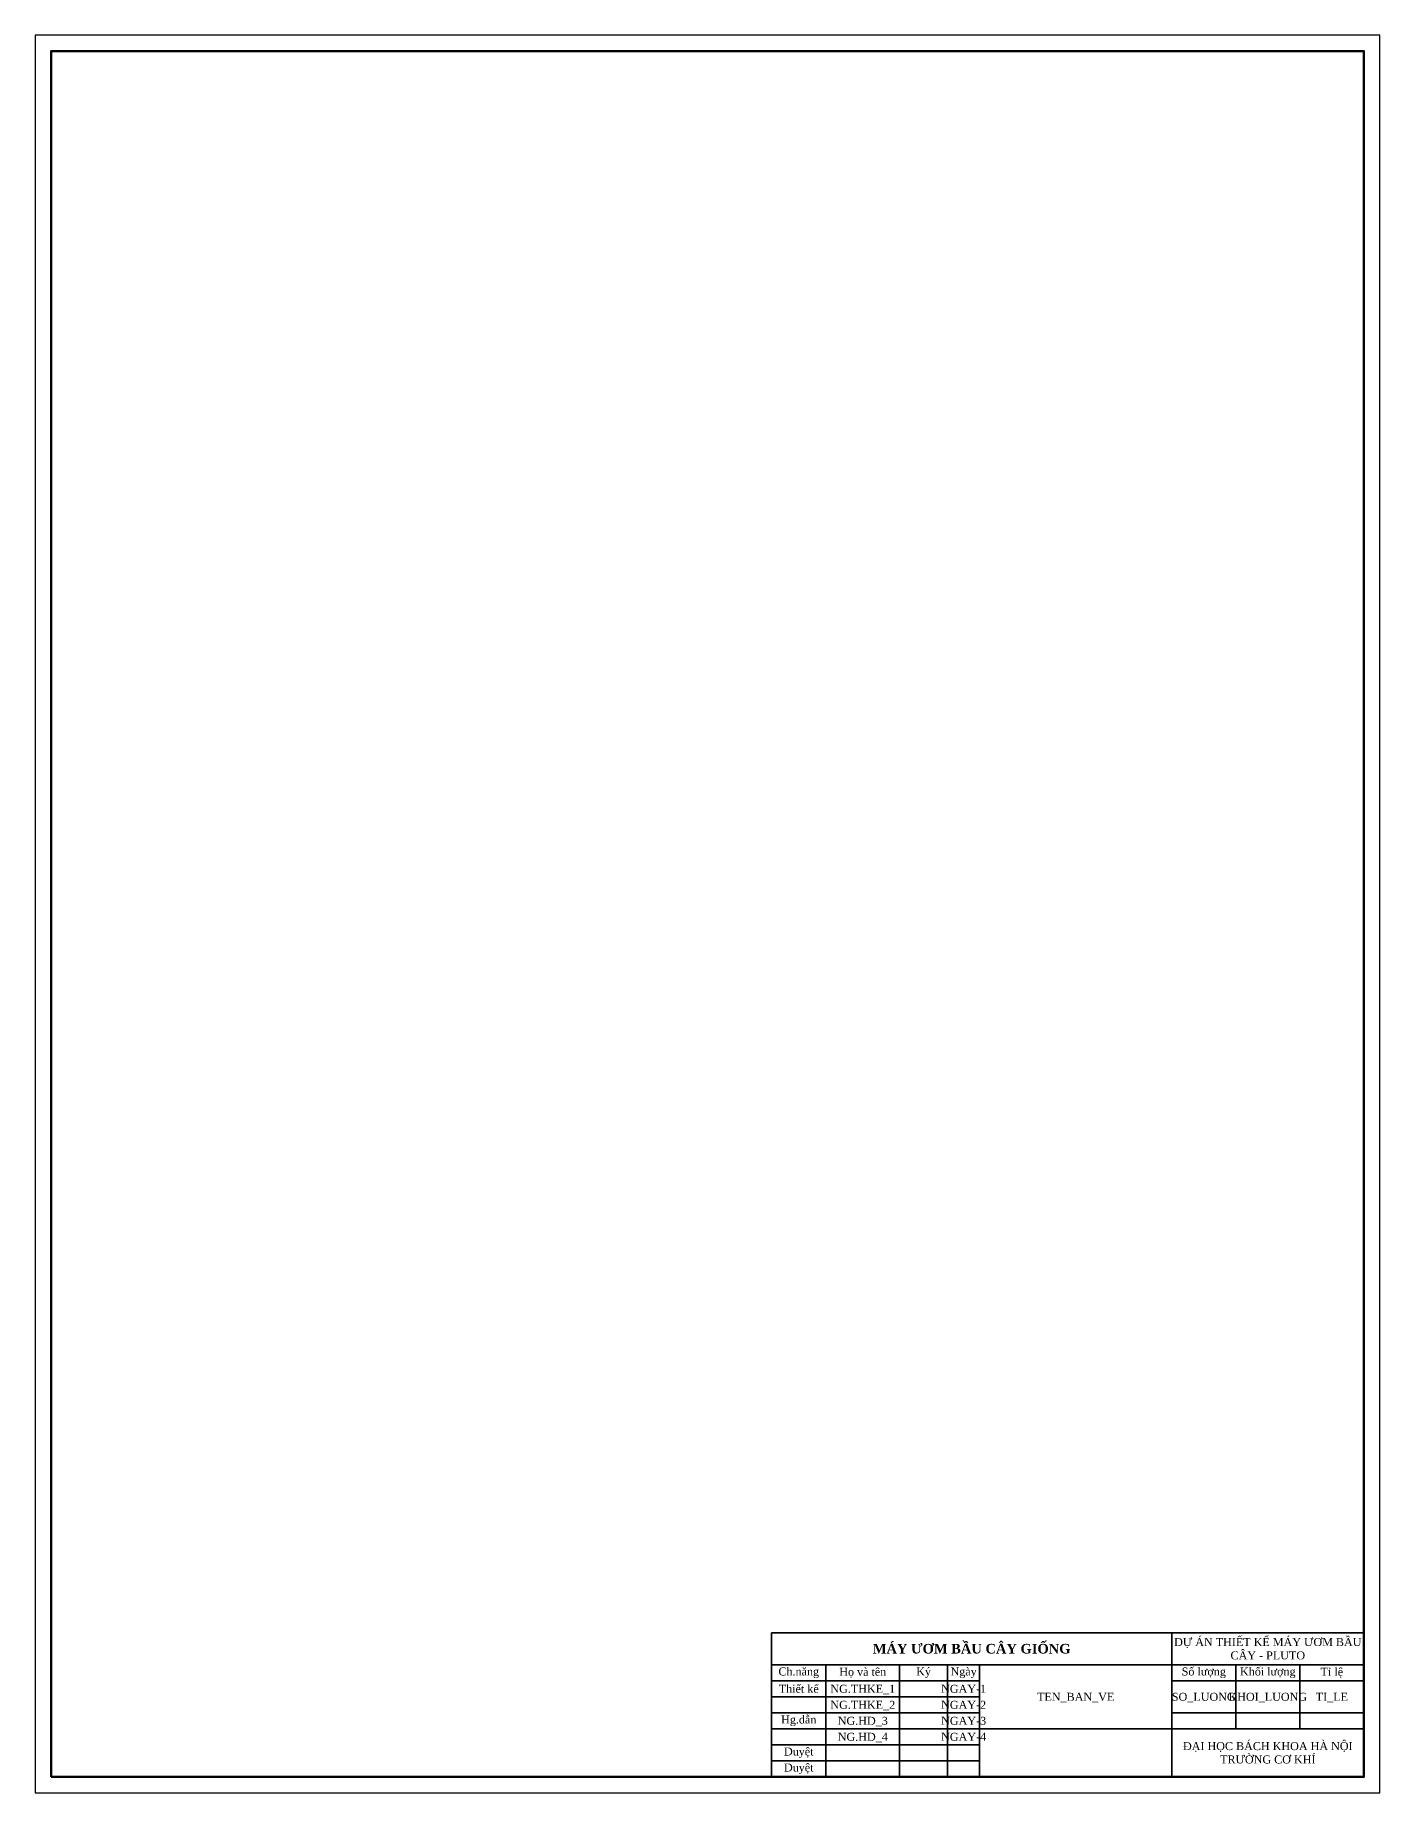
# Model space of a CAD drawing. Header units: millimetres. Extents: x -2719 to 4970, y -1200 to 2761.
# Drawn here: x 2950 to 3370, y -1200 to -652 of the extents above; entities that cross this region are included whole.
import ezdxf
from ezdxf.enums import TextEntityAlignment as Align

# ---------------------------------------------------------------- set-up
doc = ezdxf.new("R2010")
doc.units = ezdxf.units.MM
doc.header["$LTSCALE"] = 5
doc.header["$MEASUREMENT"] = 0
doc.layers.add('LIENDAM', color=3, linetype='Continuous', lineweight=50)
doc.layers.add('net dam', color=7, linetype='Continuous', lineweight=35)
doc.styles.get("Standard").update_dxf_attribs({"font": 'times.ttf', "height": 2.5})

msp = doc.modelspace()

# ---------------------------------------------------------------- linework, layer by layer
at = {"layer": 'Defpoints'}
msp.add_lwpolyline([(2950, -1200.5), (3370, -1200.5), (3370, -651.5), (2950, -651.5)], close=True, dxfattribs=at)
at = {"layer": 'LIENDAM'}
msp.add_lwpolyline([(2955, -1195.5), (3365, -1195.5), (3365, -656.5), (2955, -656.5)], close=True, dxfattribs=at)
at = {"layer": 'net dam'}
for p, q in [((3180, -1195.5), (3180, -1150.5)), ((3180, -1150.5), (3365, -1150.5)), ((3305, -1195.5), (3305, -1150.5)), ((3365, -1150.5), (3365, -1195.5)), ((3180, -1160.5), (3365, -1160.5)), ((3197, -1195.5), (3197, -1160.5)), ((3220, -1195.5), (3220, -1160.5)), ((3235, -1195.5), (3235, -1160.5)), ((3245, -1195.5), (3245, -1160.5)), ((3325, -1160.5), (3325, -1180.5)), ((3345, -1160.5), (3345, -1180.5)), ((3180, -1165.5), (3245, -1165.5)), ((3305, -1165.5), (3365, -1165.5)), ((3180, -1170.5), (3245, -1170.5)), ((3180, -1175.5), (3245, -1175.5)), ((3305, -1175.5), (3365, -1175.5)), ((3180, -1180.5), (3365, -1180.5)), ((3180, -1185.5), (3245, -1185.5)), ((3180, -1190.5), (3245, -1190.5)), ((3365, -1195.5), (3180, -1195.5))]:
    msp.add_line(p, q, dxfattribs=at)

# ---------------------------------------------------------------- texts
at = {"layer": 'net dam', "attachment_point": 5}
for s, width, insert, char_height in [('{\\fTimes New Roman|b1|i0|c0|p18;MÁY ƯƠM BẦU CÂY GIỐNG}', 125, (3242.5, -1155.5), 3), ('DỰ ÁN THIẾT KẾ MÁY ƯƠM BẦU CÂY - PLUTO', 60, (3335, -1155.5), 2.5), ('Ch.năng', 17, (3188.5, -1163), 2.5), ('Họ và tên', 23, (3208.5, -1163), 2.5), ('Ký', 15, (3227.5, -1163), 2.5), ('Ngày', 10, (3240, -1163), 2.5), ('Số lượng', 20, (3315, -1163), 2.5), ('Khối lượng', 20, (3335, -1163), 2.5), ('Tỉ lệ', 20, (3355, -1163), 2.5), ('Thiết kế', 17, (3188.5, -1168), 2.5), ('Hg.dẫn', 17, (3188.5, -1178), 2.5), ('ĐẠI HỌC BÁCH KHOA HÀ NỘI \\PTRƯỜNG CƠ KHÍ', 60, (3335, -1188), 2.5), ('Duyệt', 17, (3188.5, -1188), 2.5), ('Duyệt', 17, (3188.5, -1193), 2.5)]:
    msp.add_mtext_dynamic_manual_height_columns(s, width=width, gutter_width=12.5, heights=[0], dxfattribs=dict(at, insert=insert, char_height=char_height))
at = {"layer": 'net dam'}
for tag, p in [('NG.THKE_1', (3208.5, -1168)), ('NGAY-1', (3240, -1168)), ('TEN_BAN_VE', (3275, -1170.5)), ('SO_LUONG', (3315, -1170.5)), ('KHOI_LUONG', (3335, -1170.5)), ('TI_LE', (3355, -1170.5)), ('NG.THKE_2', (3208.5, -1173)), ('NGAY-2', (3240, -1173)), ('NG.HD_3', (3208.5, -1178)), ('NGAY-3', (3240, -1178)), ('NG.HD_4', (3208.5, -1183)), ('NGAY-4', (3240, -1183))]:
    msp.add_attdef(tag, text='', height=2.5, dxfattribs=at).set_placement(p, align=Align.MIDDLE_CENTER)

doc.saveas('drawing.dxf')
